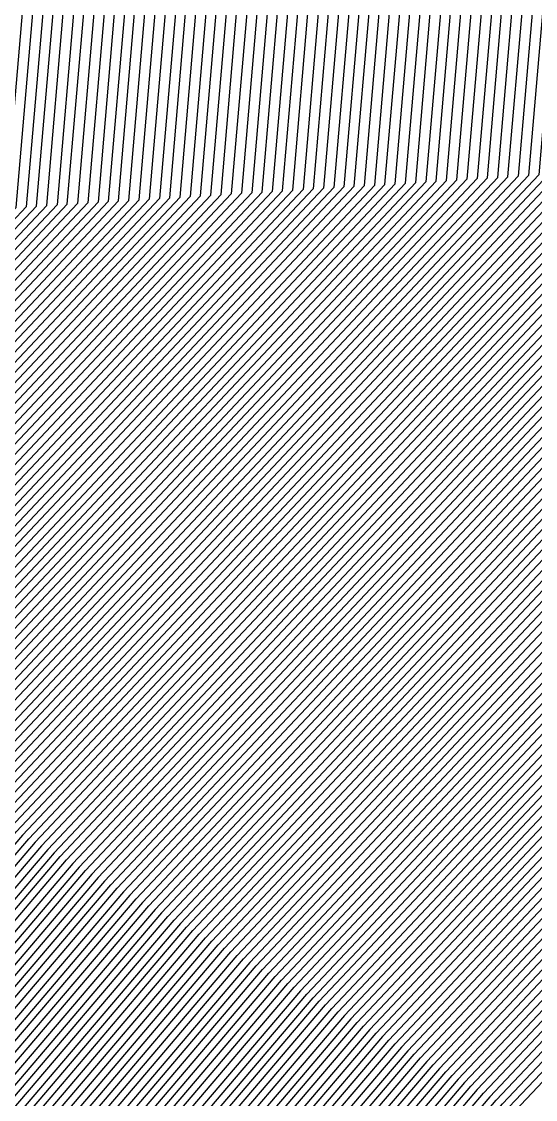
# Model space of a CAD drawing. Extents: x 7084 to 11035, y 13750 to 16729.
# Drawn here: x 7539.9 to 7581.3, y 15218.1 to 15305 of the extents above; entities that cross this region are included whole.
import ezdxf

# ---------------------------------------------------------------- set-up
doc = ezdxf.new("R2010")
doc.units = 0
doc.layers.add('Default', color=7, linetype='Continuous')

msp = doc.modelspace()

# ---------------------------------------------------------------- linework, layer by layer
at = {"layer": 'Default'}
for points in [[(8426.372, 16589.804), (8207.828, 16453.772), (8115.554, 16293.448), (8095.965, 16276.784), (7901.704, 16169.901), (7855.669, 16126.77), (7690.547, 16121.912), (7627.412, 15713.814), (7608.803, 15640.296), (7599.09, 15611.147), (7545.668, 15324.507), (7542.73, 15290.198)], [(8425.922, 16587.778), (8208.424, 16452.396), (8116.591, 16292.839), (8096.618, 16275.848), (7903.287, 16169.477), (7856.35, 16125.501), (7692.018, 16120.666), (7629.185, 15714.521), (7610.21, 15639.561), (7600.544, 15610.551), (7547.378, 15325.282), (7544.382, 15290.301), (7511.426, 15255.32), (7482.465, 15221.338), (7385.799, 14998.926), (7368.822, 14960.946), (7165.824, 14564.471), (7162.828, 14504.504), (7452.825, 14238.575), (7474.796, 14203.594), (7706.794, 14140.738)], [(8425.248, 16584.738), (8209.318, 16450.333), (8118.148, 16291.926), (8097.599, 16274.445), (7905.661, 16168.841), (7857.37, 16123.596), (7694.223, 16118.796), (7631.844, 15715.58), (7612.322, 15638.458), (7602.725, 15609.657), (7549.942, 15326.446), (7546.86, 15290.456), (7512.954, 15254.465), (7483.157, 15219.504), (7387.188, 14998.695), (7369.721, 14959.62), (7168.187, 14566.004), (7165.105, 14504.306), (7453.011, 14240.296)], [(8424.124, 16579.672), (8210.809, 16446.893), (8120.742, 16290.405), (8099.233, 16272.107), (7909.619, 16167.781), (7859.071, 16120.422), (7697.9, 16115.68), (7636.275, 15717.345), (7615.841, 15636.62), (7606.36, 15608.168), (7554.217, 15328.385), (7550.99, 15290.713), (7515.499, 15253.041)], [(7371.52, 14956.967), (7389.967, 14998.233), (7484.541, 15215.834), (7516.009, 15252.756), (7551.816, 15290.764), (7555.071, 15328.773), (7607.087, 15607.87), (7616.545, 15636.252), (7637.161, 15717.699), (7698.635, 16115.057), (7859.412, 16119.787), (7910.41, 16167.569), (8099.559, 16271.639), (8121.261, 16290.1), (8211.107, 16446.206), (8423.899, 16578.658)], [(8247.473, 14093.688), (8116.035, 14145.852), (7821.785, 14234.626), (7702.81, 14146.174), (7478.62, 14206.915), (7453.692, 14246.605), (7173.454, 14503.584), (7176.853, 14571.624), (7373.02, 14954.756), (7392.282, 14997.848), (7485.695, 15212.776), (7518.554, 15251.332), (7555.946, 15291.022), (7559.346, 15330.712), (7610.723, 15606.38), (7620.064, 15634.414), (7641.593, 15719.464), (7702.311, 16111.941), (7861.113, 16116.613), (7914.368, 16166.509), (8101.193, 16269.301), (8123.855, 16288.579), (8212.597, 16442.766), (8422.776, 16573.592)], [(7178.008, 14503.189), (7181.58, 14574.689), (7374.819, 14952.103), (7395.061, 14997.386), (7487.079, 15209.106), (7521.61, 15249.622), (7560.903, 15291.331), (7564.475, 15333.039), (7615.085, 15604.593), (7624.287, 15632.208), (7646.91, 15721.583), (7706.722, 16108.202), (7863.154, 16112.804), (7919.117, 16165.238), (8103.154, 16266.495), (8126.968, 16286.753), (8214.386, 16438.639), (8421.427, 16567.512)], [(8420.978, 16565.486), (8214.982, 16437.264), (8128.006, 16286.145), (8103.807, 16265.56), (7920.7, 16164.814), (7863.834, 16111.535), (7708.193, 16106.955), (7648.683, 15722.289), (7625.695, 15631.473), (7616.539, 15603.997), (7566.185, 15333.814), (7562.555, 15291.434), (7522.628, 15249.053), (7487.54, 15207.883), (7395.987, 14997.232), (7375.418, 14951.218), (7183.155, 14575.711), (7179.526, 14503.058), (7454.187, 14251.193), (7480.805, 14208.812), (7700.534, 14149.28)], [(7184.839, 14502.598), (7188.67, 14579.287), (7377.517, 14948.123), (7399.228, 14996.693), (7489.155, 15203.601), (7526.192, 15247.058), (7568.337, 15291.794), (7572.169, 15336.529), (7621.629, 15601.911), (7630.621, 15628.899), (7654.887, 15724.761), (7713.339, 16102.593), (7866.216, 16107.091), (7926.241, 16163.33), (8106.095, 16262.286), (8131.638, 16284.015), (8217.068, 16432.449), (8419.404, 16558.393)], [(7571.642, 15292), (7575.588, 15338.081), (7624.537, 15600.72), (7633.437, 15627.429), (7658.432, 15726.173), (7716.28, 16100.1), (7867.576, 16104.552), (7929.407, 16162.482), (8107.402, 16260.415), (8133.713, 16282.797), (8218.261, 16429.697), (8418.505, 16554.34)], [(7381.115, 14942.817), (7404.785, 14995.769), (7491.924, 15196.262), (7532.302, 15243.64), (7578.25, 15292.412), (7582.427, 15341.183), (7630.353, 15598.336), (7639.067, 15624.488), (7665.522, 15728.998), (7722.162, 16095.115), (7870.298, 16099.473), (7935.739, 16160.786), (8110.016, 16256.674), (8137.863, 16280.363), (8220.645, 16424.195), (8416.707, 16546.233)], [(7199.26, 14501.349), (7203.638, 14588.994), (7383.214, 14939.722), (7408.027, 14995.23), (7493.539, 15191.98), (7535.866, 15241.646), (7584.032, 15292.772), (7588.411, 15343.898), (7635.443, 15596.251), (7643.994, 15621.914), (7671.726, 15731.47), (7727.309, 16090.752), (7872.679, 16095.03), (7941.28, 16159.303), (8112.304, 16253.4), (8141.495, 16278.233), (8222.732, 16419.38), (8415.134, 16539.14)], [(7455.92, 14267.252), (7200.778, 14501.218), (7205.214, 14590.016), (7383.814, 14938.838), (7408.953, 14995.077), (7494, 15190.757), (7536.885, 15241.076), (7585.685, 15292.875), (7590.121, 15344.674), (7636.897, 15595.655), (7645.402, 15621.179), (7673.499, 15732.176), (7728.779, 16089.506), (7873.36, 16093.76), (7942.863, 16158.879), (8112.957, 16252.465), (8142.533, 16277.624), (8223.328, 16418.004), (8414.684, 16537.114)], [(7203.055, 14501.021), (7207.578, 14591.549), (7384.713, 14937.511), (7410.342, 14994.846), (7494.692, 15188.922), (7538.412, 15240.221), (7588.163, 15293.029), (7592.686, 15345.837), (7639.078, 15594.762), (7647.513, 15620.076), (7676.157, 15733.236), (7730.985, 16087.636), (7874.38, 16091.856), (7945.237, 16158.243), (8113.938, 16251.062), (8144.089, 16276.711), (8224.222, 16415.94), (8414.01, 16534.074)], [(8410.639, 16518.875), (8228.693, 16405.623), (8151.872, 16272.147), (8118.839, 16244.047), (7957.11, 16155.063), (7879.484, 16082.333), (7742.014, 16078.289), (7689.452, 15738.533), (7658.071, 15614.561), (7649.984, 15590.293), (7605.509, 15351.655), (7600.554, 15293.801), (7546.05, 15235.948), (7498.153, 15179.748), (7417.288, 14993.691), (7389.21, 14930.879), (7219.395, 14599.212), (7214.44, 14500.035), (7457.034, 14277.576), (7493.37, 14219.722), (7687.445, 14167.141), (7860.866, 14296.071)], [(8409.74, 16514.822), (8229.886, 16402.871), (8153.947, 16270.93), (8120.146, 16242.176), (7960.276, 16154.215), (7880.844, 16079.794), (7744.954, 16075.796), (7692.997, 15739.945), (7660.886, 15613.091), (7652.892, 15589.101), (7608.928, 15353.206), (7603.858, 15294.007), (7548.087, 15234.809), (7499.076, 15177.301), (7419.14, 14993.383), (7390.41, 14929.11), (7222.546, 14601.256), (7217.476, 14499.772), (7457.281, 14279.87), (7494.462, 14220.671), (7686.307, 14168.694), (7863.761, 14300.623)], [(8409.515, 16513.808), (8230.184, 16402.183), (8154.466, 16270.626), (8120.473, 16241.709), (7961.068, 16154.003), (7881.185, 16079.159), (7745.69, 16075.173), (7693.883, 15740.298), (7661.59, 15612.723), (7653.619, 15588.803), (7609.783, 15353.594), (7604.684, 15294.059), (7548.596, 15234.524)], [(7392.509, 14926.015), (7422.382, 14992.844), (7500.691, 15173.02), (7551.651, 15232.814), (7609.64, 15294.368), (7614.912, 15355.921), (7657.982, 15587.016), (7665.813, 15610.517), (7699.201, 15742.417), (7750.101, 16071.433), (7883.226, 16075.35), (7965.817, 16152.732), (8122.434, 16238.903), (8157.579, 16268.8), (8231.972, 16398.056), (8408.167, 16507.729)], [(8322.657, 14156.019), (8115.474, 14238.244), (7870.998, 14312.001), (7683.461, 14172.577), (7497.194, 14223.043), (7457.9, 14285.605), (7225.066, 14499.115), (7230.424, 14606.365), (7393.408, 14924.688), (7423.771, 14992.613), (7501.383, 15171.185), (7553.178, 15231.96), (7612.118, 15294.522), (7617.477, 15357.084), (7660.163, 15586.122), (7667.924, 15609.414), (7701.859, 15743.476), (7752.307, 16069.564), (7884.246, 16073.446), (7968.191, 16152.096), (8123.414, 16237.5), (8159.136, 16267.887), (8232.866, 16395.993), (8407.492, 16504.689)], [(7230.379, 14498.655), (7235.939, 14609.941), (7395.507, 14921.593), (7427.013, 14992.074), (7502.998, 15166.904), (7556.743, 15229.966), (7617.901, 15294.882), (7623.461, 15359.799), (7665.252, 15584.037), (7672.851, 15606.841), (7708.063, 15745.948), (7757.453, 16065.202), (7886.628, 16069.002), (7973.732, 16150.612), (8125.702, 16234.226), (8162.767, 16265.757), (8234.953, 16391.178), (8405.919, 16497.596)], [(7231.897, 14498.524), (7237.514, 14610.963), (7396.107, 14920.709), (7427.939, 14991.92), (7503.459, 15165.68), (7557.761, 15229.396), (7619.553, 15294.985), (7625.17, 15360.575), (7666.707, 15583.441), (7674.259, 15606.105), (7709.836, 15746.654), (7758.924, 16063.955), (7887.308, 16067.733), (7975.315, 16150.188), (8126.355, 16233.291), (8163.805, 16265.148), (8235.549, 16389.802), (8405.47, 16495.569)], [(8405.245, 16494.556), (8235.847, 16389.114), (8164.324, 16264.844), (8126.682, 16232.823), (7976.106, 16149.976), (7887.648, 16067.098), (7759.659, 16063.332), (7710.722, 15747.007), (7674.962, 15605.738), (7667.434, 15583.143), (7626.025, 15360.963), (7620.379, 15295.037), (7558.27, 15229.111), (7503.69, 15165.069), (7428.402, 14991.843), (7396.406, 14920.267), (7238.302, 14611.474), (7232.656, 14498.458), (7458.519, 14291.341), (7499.925, 14225.415), (7680.616, 14176.46), (7878.235, 14323.38)], [(7458.705, 14293.061), (7234.933, 14498.261), (7240.665, 14613.006), (7397.306, 14918.94), (7429.791, 14991.612), (7504.382, 15163.234), (7559.798, 15228.256), (7622.857, 15295.191), (7628.59, 15362.126), (7669.615, 15582.249), (7677.074, 15604.635), (7713.381, 15748.067), (7761.865, 16061.462), (7888.669, 16065.193), (7978.481, 16149.34), (8127.662, 16231.42), (8165.88, 16263.931), (8236.741, 16387.051), (8404.571, 16491.516)], [(7431.18, 14991.381), (7505.074, 15161.399), (7561.325, 15227.402), (7625.335, 15295.346), (7631.155, 15363.29), (7671.796, 15581.356), (7679.185, 15603.532), (7716.04, 15749.126), (7764.071, 16059.593), (7889.69, 16063.289), (7980.856, 16148.704), (8128.643, 16230.017), (8167.437, 16263.018), (8237.636, 16384.987), (8403.896, 16488.476)], [(7431.643, 14991.304), (7505.305, 15160.787), (7561.834, 15227.117), (7626.161, 15295.397), (7632.009, 15363.678), (7672.523, 15581.058), (7679.889, 15603.164), (7716.926, 15749.479), (7764.806, 16058.97), (7890.03, 16062.654), (7981.647, 16148.492), (8128.97, 16229.549), (8167.956, 16262.714), (8237.934, 16384.299), (8403.672, 16487.463)], [(7674.356, 14185.002), (7505.934, 14230.633), (7459.881, 14303.958), (7249.354, 14497.012), (7255.634, 14622.713), (7403.003, 14910.539), (7438.59, 14990.15), (7508.765, 15151.613), (7569.472, 15222.844), (7638.552, 15296.169), (7644.832, 15369.495), (7683.429, 15576.589), (7690.447, 15597.649), (7730.22, 15754.776), (7775.834, 16049.622), (7895.133, 16053.132), (7993.52, 16145.313), (8133.871, 16222.534), (8175.738, 16258.149), (8242.405, 16373.982), (8400.3, 16472.264), (8603.81, 16426.633)], [(8601.114, 16424.046), (8399.626, 16469.224), (8243.299, 16371.918), (8177.295, 16257.237), (8134.852, 16221.131), (7995.894, 16144.677), (7896.154, 16051.227), (7778.04, 16047.752), (7732.879, 15755.835), (7692.558, 15596.546), (7685.61, 15575.695), (7647.397, 15370.658), (7641.031, 15296.324), (7571, 15221.989), (7509.457, 15149.778), (7439.979, 14989.919), (7403.902, 14909.212), (7257.997, 14624.246), (7251.631, 14496.815), (7460.067, 14305.679), (7506.754, 14231.344), (7673.502, 14186.167)], [(7670.657, 14190.049), (7509.485, 14233.716), (7460.685, 14311.414), (7259.221, 14496.158), (7265.875, 14629.355), (7406.901, 14904.791), (7444.61, 14989.149), (7511.764, 15143.662), (7576.091, 15219.14), (7649.291, 15296.838), (7655.946, 15374.537), (7692.881, 15572.716), (7699.596, 15592.87), (7741.742, 15759.366), (7785.392, 16041.52), (7899.556, 16044.879), (8003.81, 16142.557), (8138.119, 16216.454), (8182.483, 16254.194), (8246.28, 16365.04), (8397.378, 16459.091), (8592.128, 16415.424)], [(7263.016, 14495.829), (7269.814, 14631.909), (7408.4, 14902.58), (7446.925, 14988.764), (7512.918, 15140.604), (7578.637, 15217.716), (7653.421, 15297.096), (7660.22, 15376.476), (7696.516, 15571.227), (7703.115, 15591.032), (7746.173, 15761.132), (7789.068, 16038.404), (7901.257, 16041.705), (8007.767, 16141.497), (8139.753, 16214.116), (8185.077, 16252.672), (8247.77, 16361.601), (8396.255, 16454.025), (8587.634, 16411.113)], [(8885.572, 13924.409), (8266.016, 14020.82), (8255.213, 14100.104), (8115.977, 14155.363), (7826.851, 14242.591), (7700.818, 14148.892), (7480.532, 14208.575), (7454.125, 14250.619), (7178.767, 14503.124), (7182.368, 14575.2), (7375.118, 14951.661), (7395.524, 14997.309), (7487.31, 15208.494), (7522.119, 15249.338), (7561.729, 15291.382), (7565.33, 15333.427), (7615.812, 15604.295), (7624.991, 15631.841), (7647.797, 15721.936), (7707.458, 16107.579), (7863.494, 16112.17), (7919.909, 16165.026), (8103.481, 16266.027)], [(8857.339, 13963.892), (8355.421, 14041.997), (8338.136, 14168.852), (8115.359, 14257.265), (7881.13, 14327.932), (7679.478, 14178.013), (7501.018, 14226.363), (7458.767, 14293.635), (7235.692, 14498.195), (7241.453, 14613.517), (7397.606, 14918.498), (7430.254, 14991.535), (7504.613, 15162.622), (7560.307, 15227.971), (7623.683, 15295.243), (7629.445, 15362.514), (7670.342, 15581.951), (7677.778, 15604.267), (7714.267, 15748.42), (7762.6, 16060.839), (7889.009, 16064.558), (7979.273, 16149.128), (8127.989, 16230.952)], [(8853.575, 13969.157), (8367.341, 14044.821), (8349.192, 14178.018), (8115.276, 14270.852), (7888.367, 14339.31), (7676.632, 14181.896), (7503.749, 14228.735), (7459.386, 14299.37), (7243.282, 14497.538), (7249.331, 14618.626), (7400.604, 14914.076), (7434.885, 14990.766), (7506.92, 15156.506), (7565.399, 15225.123), (7631.944, 15295.757), (7637.993, 15366.392), (7677.613, 15578.972), (7684.816, 15600.591), (7723.13, 15751.951), (7769.952, 16054.607), (7892.411, 16058.21), (7987.188, 16147.008), (8131.257, 16226.275)], [(8873.902, 13940.729), (8302.97, 14029.573), (8289.488, 14128.52), (8115.721, 14197.482), (7849.286, 14277.865), (7691.998, 14160.929), (7488.999, 14215.928), (7456.044, 14268.399), (7202.296, 14501.086), (7206.79, 14591.038), (7384.413, 14937.953), (7409.879, 14994.923), (7494.462, 15189.534), (7537.903, 15240.506), (7587.337, 15292.978), (7591.831, 15345.449), (7638.351, 15595.059), (7646.809, 15620.444), (7675.271, 15732.883), (7730.25, 16088.26), (7874.04, 16092.49), (7944.446, 16158.455)], [(8868.632, 13948.099), (8319.659, 14033.526), (8304.967, 14141.353), (8115.606, 14216.504), (7859.418, 14293.796), (7688.014, 14166.365), (7492.823, 14219.248), (7456.91, 14276.429), (7212.922, 14500.166), (7217.819, 14598.19), (7388.611, 14931.763), (7416.362, 14993.845), (7497.691, 15180.971), (7545.032, 15236.518), (7598.902, 15293.698), (7603.799, 15350.879), (7648.53, 15590.889), (7656.663, 15615.296), (7687.679, 15737.826), (7740.543, 16079.535), (7878.803, 16083.603), (7955.527, 16155.487)], [(8865.621, 13952.311), (8329.195, 14035.785), (8313.812, 14148.686), (8115.54, 14227.374), (7865.208, 14302.899), (7685.738, 14169.471), (7495.009, 14221.146), (7457.405, 14281.017), (7218.994, 14499.641), (7224.122, 14602.277), (7391.009, 14928.226), (7420.067, 14993.229), (7499.537, 15176.078), (7549.105, 15234.239), (7605.51, 15294.11), (7610.638, 15353.982), (7654.347, 15588.505), (7662.294, 15612.355), (7694.769, 15740.651), (7746.425, 16074.549), (7881.525, 16078.524), (7961.859, 16153.791)], [(8843.035, 13983.897), (8400.719, 14052.727), (8380.15, 14203.684), (8115.045, 14308.896), (7908.631, 14371.171), (7668.665, 14192.767), (7511.397, 14235.376), (7461.119, 14315.429), (7264.534, 14495.698), (7271.39, 14632.931), (7408.999, 14901.696), (7447.851, 14988.61), (7513.379, 15139.38), (7579.656, 15217.146), (7655.074, 15297.199), (7661.93, 15377.252), (7697.97, 15570.631), (7704.523, 15590.296), (7747.946, 15761.838), (7790.539, 16037.158), (7901.937, 16040.435), (8009.35, 16141.073)], [(7864.855, 16109.63), (7710.399, 16105.086), (7651.342, 15723.348), (7627.806, 15630.37), (7618.72, 15603.103), (7568.749, 15334.978), (7565.033, 15291.588), (7524.155, 15248.198), (7488.233, 15206.048), (7397.376, 14997.001), (7376.318, 14949.892), (7185.519, 14577.244), (7181.803, 14502.861), (7454.372, 14252.914), (7481.624, 14209.524), (7699.68, 14150.445), (7829.746, 14247.143), (8115.944, 14160.798), (8259.635, 14103.771), (8270.784, 14021.95), (8884.066, 13926.515)], [(7708.928, 16106.332), (7649.569, 15722.642), (7626.398, 15631.105), (7617.266, 15603.699), (7567.04, 15334.202), (7563.381, 15291.485), (7523.137, 15248.768), (7487.771, 15207.271), (7396.45, 14997.155), (7375.718, 14950.776), (7183.943, 14576.222), (7180.285, 14502.992), (7454.249, 14251.767), (7481.078, 14209.049), (7700.249, 14149.669), (7828.298, 14244.867), (8115.96, 14158.08), (8257.424, 14101.937), (8268.4, 14021.385), (8884.819, 13925.462)], [(8855.457, 13966.525), (8361.381, 14043.409), (8343.664, 14173.435), (8115.317, 14264.059), (7884.748, 14333.621), (7678.055, 14179.954), (7502.383, 14227.549), (7459.076, 14296.502), (7239.487, 14497.866), (7245.392, 14616.072), (7399.105, 14916.287), (7432.57, 14991.15), (7505.766, 15159.564), (7562.853, 15226.547), (7627.814, 15295.5), (7633.719, 15364.453), (7673.977, 15580.462), (7681.297, 15602.429), (7718.699, 15750.185), (7766.276, 16057.723), (7890.71, 16061.384)], [(8850.187, 13973.895), (8378.07, 14047.362), (8359.143, 14186.268), (8115.202, 14283.081), (7894.88, 14349.551), (7674.071, 14185.39), (7506.208, 14230.87), (7459.943, 14304.532), (7250.113, 14496.946), (7256.422, 14623.224), (7403.303, 14910.097), (7439.053, 14990.073), (7508.996, 15151.001), (7569.981, 15222.559), (7639.378, 15296.221), (7645.687, 15369.883), (7684.156, 15576.291), (7691.15, 15597.282), (7731.106, 15755.129), (7776.569, 16048.998), (7895.473, 16052.497)], [(7898.875, 16046.149), (7783.922, 16042.767), (7739.969, 15758.66), (7698.189, 15593.605), (7691.427, 15573.312), (7654.236, 15373.761), (7647.639, 15296.736), (7575.073, 15219.71), (7511.303, 15144.885), (7443.683, 14989.303), (7406.301, 14905.675), (7264.3, 14628.333), (7257.703, 14496.289), (7460.562, 14310.267), (7508.939, 14233.242), (7671.226, 14189.273), (7902.118, 14360.93), (8115.119, 14296.668), (8370.2, 14195.434), (8389.99, 14050.186), (8846.423, 13979.159)], [(7737.31, 15757.601), (7696.077, 15594.708), (7689.246, 15574.206), (7651.671, 15372.598), (7645.161, 15296.581), (7573.546, 15220.565), (7510.611, 15146.72), (7442.294, 14989.534), (7405.401, 14907.002), (7261.936, 14626.801), (7255.426, 14496.486), (7460.376, 14308.547), (7508.12, 14232.53), (7672.08, 14188.108), (7899.947, 14357.516), (8115.144, 14292.592), (8366.883, 14192.684), (8386.414, 14049.339), (8847.552, 13977.58)], [(7683.248, 15736.061), (7653.144, 15617.135), (7644.895, 15592.378), (7599.524, 15348.94), (7594.771, 15293.441), (7542.486, 15237.942), (7496.538, 15184.029), (7414.047, 14994.23), (7387.112, 14933.974), (7213.88, 14595.636), (7209.127, 14500.495), (7456.601, 14273.561), (7491.458, 14218.062), (7689.437, 14164.423), (7855.8, 14288.106), (8115.647, 14209.711), (8299.439, 14136.77), (8313.698, 14032.115), (8870.514, 13945.467)], [(7652.228, 15723.702), (7628.51, 15630.002), (7619.448, 15602.805), (7569.604, 15335.366), (7565.859, 15291.639), (7524.665, 15247.913), (7488.463, 15205.436), (7397.839, 14996.924), (7376.618, 14949.45), (7186.307, 14577.754), (7182.562, 14502.795), (7454.434, 14253.487), (7481.897, 14209.761), (7699.396, 14150.834), (7830.469, 14248.281), (8115.936, 14162.156), (8260.741, 14104.687), (8271.976, 14022.232), (8883.69, 13927.042)], [(7642.479, 15719.817), (7620.768, 15634.046), (7611.45, 15606.082), (7560.201, 15331.1), (7556.773, 15291.073), (7519.064, 15251.047), (7485.925, 15212.164), (7392.745, 14997.771), (7373.319, 14954.314), (7177.641, 14572.135), (7174.213, 14503.518), (7453.754, 14247.178), (7478.893, 14207.152), (7702.526, 14146.562), (7822.509, 14235.764), (8116.026, 14147.21), (8248.579, 14094.604), (8258.863, 14019.126), (8887.83, 13921.251)], [(7638.934, 15718.405), (7617.953, 15635.517), (7608.542, 15607.274), (7556.781, 15329.548), (7553.468, 15290.867), (7517.027, 15252.186), (7485.003, 15214.611), (7390.893, 14998.079), (7372.12, 14956.082), (7174.49, 14570.091), (7171.177, 14503.781), (7453.506, 14244.884), (7477.8, 14206.203), (7703.664, 14145.009), (7819.614, 14231.213), (8116.059, 14141.776), (8244.156, 14090.938), (8254.095, 14017.997), (8889.336, 13919.145)], [(8896.112, 13909.669), (8232.638, 14012.914), (8224.255, 14074.438), (8116.208, 14117.319), (7806.587, 14210.731), (7708.785, 14138.02), (7472.884, 14201.934), (7452.392, 14234.56), (7157.515, 14504.964), (7160.309, 14560.895), (7366.723, 14964.041), (7382.558, 14999.464), (7480.85, 15225.62), (7507.862, 15257.314), (7538.599, 15289.941), (7541.394, 15322.567), (7595.454, 15612.636)], [(8895.735, 13910.196), (8233.83, 14013.196), (8225.361, 14075.355), (8116.2, 14118.678), (7807.31, 14211.869), (7708.501, 14138.409), (7473.157, 14202.171), (7452.454, 14235.134), (7158.274, 14504.898), (7161.097, 14561.406), (7367.023, 14963.599), (7383.021, 14999.387), (7481.081, 15225.008), (7508.371, 15257.029), (7539.425, 15289.992), (7542.248, 15322.955), (7596.182, 15612.338)], [(7596.909, 15612.04), (7543.103, 15323.343), (7540.251, 15290.044), (7508.88, 15256.744), (7481.311, 15224.397), (7383.484, 14999.31), (7367.323, 14963.157), (7161.885, 14561.917), (7159.033, 14504.832), (7452.516, 14235.708), (7473.43, 14202.408), (7708.216, 14138.797), (7808.034, 14213.007), (8116.191, 14120.036), (8226.466, 14076.272), (8235.022, 14013.479), (8895.359, 13910.722)], [(8894.982, 13911.248), (8236.214, 14013.761), (8227.572, 14077.188), (8116.183, 14121.395), (7808.758, 14214.145), (7707.932, 14139.185), (7473.703, 14202.645), (7452.578, 14236.281), (7159.792, 14504.766), (7162.672, 14562.427), (7367.623, 14962.715), (7383.947, 14999.233), (7481.542, 15223.785), (7509.389, 15256.46), (7541.077, 15290.095), (7543.958, 15323.731), (7597.636, 15611.742)], [(8894.606, 13911.775), (8237.406, 14014.043), (8228.677, 14078.105), (8116.175, 14122.754), (7809.482, 14215.283), (7707.647, 14139.573), (7473.976, 14202.883), (7452.64, 14236.855), (7160.551, 14504.701), (7163.46, 14562.938), (7367.922, 14962.273), (7384.41, 14999.157), (7481.773, 15223.173), (7509.898, 15256.175), (7541.904, 15290.147), (7544.813, 15324.119), (7598.363, 15611.445)], [(8893.853, 13912.828), (8239.79, 14014.608), (8230.889, 14079.938), (8116.158, 14125.471), (7810.929, 14217.558), (7707.078, 14140.35), (7474.523, 14203.357), (7452.763, 14238.002), (7162.069, 14504.569), (7165.036, 14563.96), (7368.522, 14961.388), (7385.336, 14999.003), (7482.234, 15221.95), (7510.917, 15255.605), (7543.556, 15290.25), (7546.523, 15324.894), (7599.817, 15610.849)], [(7601.271, 15610.253), (7548.233, 15325.67), (7545.208, 15290.353), (7511.935, 15255.035), (7482.696, 15220.727), (7386.262, 14998.849), (7369.122, 14960.504), (7166.611, 14564.982), (7163.587, 14504.438), (7452.887, 14239.149), (7475.069, 14203.831), (7706.509, 14141.127), (7812.376, 14219.834), (8116.142, 14128.189), (8233.1, 14081.771), (8242.174, 14015.173), (8893.1, 13913.881)], [(7601.998, 15609.955), (7549.087, 15326.058), (7546.034, 15290.404), (7512.444, 15254.75), (7482.926, 15220.115), (7386.725, 14998.772), (7369.422, 14960.062), (7167.399, 14565.493), (7164.346, 14504.372), (7452.949, 14239.722), (7475.342, 14204.069), (7706.225, 14141.515), (7813.1, 14220.972), (8116.134, 14129.547), (8234.206, 14082.688), (8243.366, 14015.455), (8892.724, 13914.407)], [(8891.971, 13915.46), (8245.751, 14016.02), (8236.417, 14084.521), (8116.117, 14132.265), (7814.548, 14223.248), (7705.655, 14142.291), (7475.888, 14204.543), (7453.073, 14240.869), (7165.864, 14504.241), (7168.975, 14566.515), (7370.021, 14959.177), (7387.651, 14998.618), (7483.388, 15218.892), (7513.463, 15254.181), (7547.686, 15290.507), (7550.797, 15326.834), (7603.452, 15609.359)], [(8891.595, 13915.986), (8246.943, 14016.302), (8237.523, 14085.438), (8116.109, 14133.623), (7815.271, 14224.385), (7705.371, 14142.68), (7476.161, 14204.78), (7453.135, 14241.443), (7166.623, 14504.175), (7169.763, 14567.026), (7370.321, 14958.735), (7388.114, 14998.541), (7483.618, 15218.28), (7513.972, 15253.896), (7548.512, 15290.558), (7551.652, 15327.221), (7604.179, 15609.061)], [(8891.218, 13916.513), (8248.135, 14016.585), (8238.628, 14086.355), (8116.101, 14134.982), (7815.995, 14225.523), (7705.086, 14143.068), (7476.435, 14205.017), (7453.197, 14242.016), (7167.382, 14504.109), (7170.55, 14567.536), (7370.621, 14958.293), (7388.578, 14998.464), (7483.849, 15217.669), (7514.481, 15253.611), (7549.338, 15290.61), (7552.507, 15327.609), (7604.906, 15608.763)], [(7605.633, 15608.465), (7553.362, 15327.997), (7550.164, 15290.661), (7514.99, 15253.326), (7484.08, 15217.057), (7389.041, 14998.387), (7370.921, 14957.851), (7171.338, 14568.047), (7168.141, 14504.044), (7453.258, 14242.59), (7476.708, 14205.254), (7704.802, 14143.456), (7816.719, 14226.661), (8116.092, 14136.341), (8239.734, 14087.271), (8249.327, 14016.867), (8890.842, 13917.039)], [(8252.903, 14017.714), (8243.051, 14090.021), (8116.068, 14140.417), (7818.89, 14230.075), (7703.948, 14144.621), (7477.527, 14205.966), (7453.444, 14244.311), (7170.418, 14503.846), (7173.702, 14569.58), (7371.82, 14956.524), (7390.43, 14998.156), (7484.772, 15215.222), (7516.518, 15252.471), (7552.642, 15290.816), (7555.926, 15329.16), (7607.815, 15607.572)], [(8888.96, 13919.671), (8255.287, 14018.279), (8245.262, 14091.854), (8116.051, 14143.134), (7820.337, 14232.351), (7703.379, 14145.398), (7478.073, 14206.44), (7453.568, 14245.458), (7171.936, 14503.715), (7175.277, 14570.602), (7372.42, 14955.64), (7391.356, 14998.002), (7485.233, 15213.999), (7517.536, 15251.901), (7554.294, 15290.919), (7557.636, 15329.936), (7609.269, 15606.976)], [(8888.583, 13920.198), (8256.479, 14018.561), (8246.368, 14092.771), (8116.043, 14144.493), (7821.061, 14233.488), (7703.095, 14145.786), (7478.347, 14206.678), (7453.63, 14246.031), (7172.695, 14503.649), (7176.065, 14571.113), (7372.72, 14955.198), (7391.819, 14997.925), (7485.464, 15213.387), (7518.045, 15251.617), (7555.12, 15290.97), (7558.491, 15330.324), (7609.996, 15606.678)], [(7612.177, 15605.784), (7561.056, 15331.487), (7557.599, 15291.125), (7519.573, 15250.762), (7486.156, 15211.552), (7393.208, 14997.694), (7373.619, 14953.871), (7178.429, 14572.645), (7174.972, 14503.452), (7453.815, 14247.752), (7479.166, 14207.389), (7702.241, 14146.951), (7823.232, 14236.902), (8116.018, 14148.569), (8249.685, 14095.521), (8260.055, 14019.408), (8887.454, 13921.777)], [(7612.904, 15605.486), (7561.91, 15331.875), (7558.425, 15291.176), (7520.082, 15250.477), (7486.387, 15210.941), (7393.671, 14997.617), (7373.919, 14953.429), (7179.216, 14573.156), (7175.731, 14503.386), (7453.877, 14248.325), (7479.439, 14207.626), (7701.956, 14147.339), (7823.956, 14238.04), (8116.01, 14149.928), (8250.79, 14096.438), (8261.247, 14019.691), (8887.077, 13922.304)], [(8886.701, 13922.83), (8262.439, 14019.973), (8251.896, 14097.354), (8116.002, 14151.287), (7824.68, 14239.178), (7701.672, 14147.727), (7479.712, 14207.863), (7453.939, 14248.899), (7176.49, 14503.321), (7180.004, 14573.667), (7374.219, 14952.987), (7394.134, 14997.54), (7486.618, 15210.329), (7520.591, 15250.192), (7559.251, 15291.228), (7562.765, 15332.263), (7613.631, 15605.188)], [(7614.358, 15604.891), (7563.62, 15332.651), (7560.077, 15291.279), (7521.1, 15249.907), (7486.848, 15209.718), (7394.597, 14997.463), (7374.519, 14952.545), (7180.792, 14574.178), (7177.249, 14503.255), (7454.001, 14249.472), (7479.985, 14208.101), (7701.387, 14148.116), (7825.403, 14240.316), (8115.993, 14152.645), (8253.002, 14098.271), (8263.632, 14020.255), (8886.325, 13923.357)], [(7617.993, 15603.401), (7567.894, 15334.59), (7564.207, 15291.537), (7523.646, 15248.483), (7488.002, 15206.659), (7396.913, 14997.078), (7376.018, 14950.334), (7184.731, 14576.733), (7181.044, 14502.926), (7454.311, 14252.34), (7481.351, 14209.286), (7699.965, 14150.057), (7829.022, 14246.005), (8115.952, 14159.439), (8258.53, 14102.854), (8269.592, 14021.667), (8884.442, 13925.989)], [(8883.313, 13927.568), (8273.168, 14022.514), (8261.847, 14105.604), (8115.927, 14163.515), (7831.193, 14249.419), (7699.111, 14151.222), (7482.171, 14209.998), (7454.496, 14254.061), (7183.321, 14502.729), (7187.094, 14578.265), (7376.917, 14949.008), (7398.302, 14996.847), (7488.694, 15204.824), (7525.174, 15247.628), (7566.685, 15291.691), (7570.459, 15335.754), (7620.175, 15602.507)], [(8882.937, 13928.095), (8274.36, 14022.797), (8262.952, 14106.521), (8115.919, 14164.874), (7831.917, 14250.556), (7698.827, 14151.61), (7482.444, 14210.235), (7454.558, 14254.634), (7184.08, 14502.664), (7187.882, 14578.776), (7377.217, 14948.565), (7398.765, 14996.77), (7488.925, 15204.213), (7525.683, 15247.343), (7567.511, 15291.742), (7571.314, 15336.141), (7620.902, 15602.209)], [(8882.184, 13929.147), (8276.744, 14023.361), (8265.164, 14108.354), (8115.903, 14167.591), (7833.364, 14252.832), (7698.257, 14152.387), (7482.99, 14210.71), (7454.682, 14255.781), (7185.598, 14502.532), (7189.458, 14579.798), (7377.817, 14947.681), (7399.691, 14996.616), (7489.386, 15202.99), (7526.701, 15246.774), (7569.163, 15291.845), (7573.024, 15336.917), (7622.356, 15601.614)], [(8277.936, 14023.644), (8266.269, 14109.27), (8115.894, 14168.95), (7834.088, 14253.97), (7697.973, 14152.775), (7483.263, 14210.947), (7454.744, 14256.355), (7186.357, 14502.466), (7190.246, 14580.309), (7378.117, 14947.239), (7400.154, 14996.539), (7489.617, 15202.378), (7527.21, 15246.489), (7569.989, 15291.897), (7573.879, 15337.305), (7623.083, 15601.316)], [(8881.431, 13930.2), (8279.128, 14023.926), (8267.375, 14110.187), (8115.886, 14170.308), (7834.812, 14255.108), (7697.688, 14153.163), (7483.536, 14211.184), (7454.806, 14256.928), (7187.116, 14502.401), (7191.034, 14580.82), (7378.417, 14946.797), (7400.617, 14996.462), (7489.847, 15201.766), (7527.72, 15246.204), (7570.816, 15291.948), (7574.733, 15337.693), (7623.81, 15601.018)], [(7625.264, 15600.422), (7576.443, 15338.468), (7572.468, 15292.051), (7528.738, 15245.634), (7490.309, 15200.543), (7401.544, 14996.308), (7379.016, 14945.912), (7192.609, 14581.842), (7188.634, 14502.269), (7454.93, 14258.075), (7484.083, 14211.658), (7697.119, 14153.94), (7836.259, 14257.384), (8115.87, 14173.026), (8269.586, 14112.02), (8281.513, 14024.491), (8880.678, 13931.253)], [(8282.705, 14024.773), (8270.692, 14112.937), (8115.862, 14174.385), (7836.983, 14258.522), (7696.835, 14154.328), (7484.356, 14211.895), (7454.991, 14258.649), (7189.393, 14502.204), (7193.397, 14582.352), (7379.316, 14945.47), (7402.007, 14996.231), (7490.54, 15199.931), (7529.247, 15245.349), (7573.294, 15292.103), (7577.298, 15338.856), (7625.991, 15600.124)], [(8879.925, 13932.306), (8283.897, 14025.056), (8271.798, 14113.854), (8115.853, 14175.743), (7837.707, 14259.659), (7696.55, 14154.716), (7484.629, 14212.133), (7455.053, 14259.223), (7190.152, 14502.138), (7194.185, 14582.863), (7379.616, 14945.028), (7402.47, 14996.154), (7490.77, 15199.32), (7529.756, 15245.064), (7574.12, 15292.154), (7578.153, 15339.244), (7626.718, 15599.826)], [(8879.549, 13932.832), (8285.089, 14025.338), (8272.903, 14114.77), (8115.845, 14177.102), (7838.43, 14260.797), (7696.266, 14155.105), (7484.902, 14212.37), (7455.115, 14259.796), (7190.911, 14502.072), (7194.973, 14583.374), (7379.916, 14944.586), (7402.933, 14996.077), (7491.001, 15198.708), (7530.266, 15244.779), (7574.946, 15292.206), (7579.008, 15339.632), (7627.445, 15599.528)], [(7628.172, 15599.23), (7579.863, 15340.02), (7575.772, 15292.257), (7530.775, 15244.495), (7491.232, 15198.097), (7403.396, 14996), (7380.216, 14944.144), (7195.76, 14583.885), (7191.67, 14502.006), (7455.177, 14260.37), (7485.175, 14212.607), (7695.981, 14155.493), (7839.154, 14261.935), (8115.837, 14178.461), (8274.009, 14115.687), (8286.281, 14025.62), (8879.172, 13933.359)], [(7628.899, 15598.932), (7580.717, 15340.408), (7576.598, 15292.309), (7531.284, 15244.21), (7491.462, 15197.485), (7403.859, 14995.923), (7380.515, 14943.702), (7196.548, 14584.396), (7192.429, 14501.941), (7455.239, 14260.943), (7485.448, 14212.844), (7695.697, 14155.881), (7839.878, 14263.073), (8115.829, 14179.819), (8275.114, 14116.604), (8287.473, 14025.903), (8878.796, 13933.885)], [(8878.419, 13934.412), (8288.665, 14026.185), (8276.22, 14117.52), (8115.82, 14181.178), (7840.602, 14264.211), (7695.412, 14156.269), (7485.722, 14213.081), (7455.301, 14261.517), (7193.188, 14501.875), (7197.336, 14584.907), (7380.815, 14943.259), (7404.322, 14995.846), (7491.693, 15196.873), (7531.793, 15243.925), (7577.424, 15292.36), (7581.572, 15340.795), (7629.626, 15598.634)], [(8877.667, 13935.465), (8291.049, 14026.75), (8278.431, 14119.353), (8115.804, 14183.895), (7842.049, 14266.487), (7694.843, 14157.046), (7486.268, 14213.556), (7455.425, 14262.664), (7194.706, 14501.744), (7198.912, 14585.929), (7381.415, 14942.375), (7405.248, 14995.692), (7492.155, 15195.65), (7532.811, 15243.355), (7579.076, 15292.463), (7583.282, 15341.571), (7631.081, 15598.039)], [(7631.808, 15597.741), (7584.137, 15341.959), (7579.902, 15292.515), (7533.321, 15243.07), (7492.385, 15195.038), (7405.711, 14995.615), (7381.715, 14941.933), (7199.699, 14586.44), (7195.465, 14501.678), (7455.487, 14263.237), (7486.541, 14213.793), (7694.558, 14157.434), (7842.773, 14267.625), (8115.796, 14185.254), (8279.537, 14120.27), (8292.241, 14027.032), (8877.29, 13935.991)], [(7632.535, 15597.443), (7584.992, 15342.347), (7580.728, 15292.566), (7533.83, 15242.785), (7492.616, 15194.427), (7406.174, 14995.538), (7382.015, 14941.491), (7200.487, 14586.951), (7196.224, 14501.612), (7455.548, 14263.811), (7486.814, 14214.03), (7694.274, 14157.822), (7843.496, 14268.762), (8115.787, 14186.613), (8280.643, 14121.187), (8293.433, 14027.314), (8876.914, 13936.518)], [(7633.262, 15597.145), (7585.847, 15342.735), (7581.554, 15292.618), (7534.339, 15242.5), (7492.847, 15193.815), (7406.637, 14995.461), (7382.314, 14941.049), (7201.275, 14587.461), (7196.983, 14501.546), (7455.61, 14264.384), (7487.087, 14214.267), (7693.989, 14158.211), (7844.22, 14269.9), (8115.779, 14187.972), (8281.748, 14122.103), (8294.625, 14027.597), (8876.537, 13937.044)], [(8875.032, 13939.15), (8299.393, 14028.726), (8286.171, 14125.77), (8115.746, 14193.406), (7847.115, 14274.452), (7692.851, 14159.764), (7488.18, 14215.216), (7455.858, 14266.679), (7200.019, 14501.284), (7204.426, 14589.505), (7383.514, 14939.28), (7408.49, 14995.153), (7493.769, 15191.369), (7536.376, 15241.361), (7584.859, 15292.823), (7589.266, 15344.286), (7636.17, 15595.953)], [(8874.279, 13940.203), (8301.778, 14029.291), (8288.382, 14127.603), (8115.73, 14196.124), (7848.562, 14276.728), (7692.282, 14160.54), (7488.726, 14215.69), (7455.982, 14267.826), (7201.537, 14501.152), (7206.002, 14590.527), (7384.113, 14938.396), (7409.416, 14995), (7494.231, 15190.145), (7537.394, 15240.791), (7586.511, 15292.926), (7590.976, 15345.062), (7637.624, 15595.357)], [(7639.805, 15594.464), (7593.54, 15346.225), (7588.989, 15293.081), (7538.922, 15239.936), (7494.923, 15188.311), (7410.805, 14994.769), (7385.013, 14937.069), (7208.365, 14592.06), (7203.814, 14500.955), (7456.167, 14269.546), (7489.546, 14216.402), (7691.428, 14161.705), (7850.734, 14280.141), (8115.705, 14200.2), (8291.699, 14130.353), (8305.354, 14030.138), (8873.149, 13941.782)], [(8872.773, 13942.308), (8306.546, 14030.42), (8292.805, 14131.27), (8115.697, 14201.559), (7851.457, 14281.279), (7691.144, 14162.094), (7489.819, 14216.639), (7456.229, 14270.12), (7204.573, 14500.889), (7209.153, 14592.57), (7385.313, 14936.627), (7411.268, 14994.692), (7495.154, 15187.699), (7539.431, 15239.652), (7589.815, 15293.132), (7594.395, 15346.613), (7640.532, 15594.166)], [(7641.259, 15593.868), (7595.25, 15347.001), (7590.641, 15293.184), (7539.94, 15239.367), (7495.384, 15187.087), (7411.731, 14994.615), (7385.613, 14936.185), (7209.941, 14593.081), (7205.332, 14500.824), (7456.291, 14270.693), (7490.092, 14216.876), (7690.859, 14162.482), (7852.181, 14282.417), (8115.688, 14202.917), (8293.91, 14132.186), (8307.738, 14030.703), (8872.397, 13942.835)], [(8872.02, 13943.361), (8308.93, 14030.985), (8295.016, 14133.103), (8115.68, 14204.276), (7852.905, 14283.555), (7690.575, 14162.87), (7490.365, 14217.113), (7456.353, 14271.267), (7206.091, 14500.758), (7210.729, 14593.592), (7385.912, 14935.743), (7412.194, 14994.538), (7495.615, 15186.476), (7540.449, 15239.082), (7591.467, 15293.235), (7596.105, 15347.389), (7641.986, 15593.57)], [(7642.714, 15593.272), (7596.96, 15347.776), (7592.293, 15293.287), (7540.958, 15238.797), (7495.846, 15185.864), (7412.657, 14994.461), (7386.212, 14935.3), (7211.517, 14594.103), (7206.85, 14500.692), (7456.415, 14271.84), (7490.638, 14217.351), (7690.29, 14163.258), (7853.628, 14284.693), (8115.672, 14205.635), (8296.122, 14134.02), (8310.122, 14031.268), (8871.644, 13943.888)], [(7643.441, 15592.974), (7597.815, 15348.164), (7593.119, 15293.338), (7541.467, 15238.512), (7496.076, 15185.252), (7413.12, 14994.384), (7386.512, 14934.858), (7212.304, 14594.614), (7207.609, 14500.626), (7456.477, 14272.414), (7490.911, 14217.588), (7690.006, 14163.647), (7854.352, 14285.83), (8115.664, 14206.993), (8297.227, 14134.936), (8311.314, 14031.55), (8871.267, 13944.414)], [(7644.168, 15592.676), (7598.67, 15348.552), (7593.945, 15293.39), (7541.977, 15238.227), (7496.307, 15184.641), (7413.584, 14994.307), (7386.812, 14934.416), (7213.092, 14595.125), (7208.368, 14500.561), (7456.539, 14272.987), (7491.184, 14217.825), (7689.721, 14164.035), (7855.076, 14286.968), (8115.655, 14208.352), (8298.333, 14135.853), (8312.506, 14031.832), (8870.891, 13944.941)], [(8314.89, 14032.397), (8300.544, 14137.686), (8115.639, 14211.07), (7856.523, 14289.244), (7689.152, 14164.811), (7491.731, 14218.299), (7456.662, 14274.134), (7209.886, 14500.429), (7214.668, 14596.147), (7387.411, 14933.532), (7414.51, 14994.153), (7496.769, 15183.418), (7542.995, 15237.657), (7595.597, 15293.493), (7600.379, 15349.328), (7645.622, 15592.08)], [(8869.762, 13946.52), (8316.082, 14032.679), (8301.65, 14138.603), (8115.631, 14212.428), (7857.247, 14290.382), (7688.868, 14165.2), (7492.004, 14218.537), (7456.724, 14274.708), (7210.645, 14500.364), (7215.456, 14596.658), (7387.711, 14933.09), (7414.973, 14994.076), (7496.999, 15182.806), (7543.504, 15237.373), (7596.423, 15293.544), (7601.234, 15349.716), (7646.349, 15591.782)], [(7647.076, 15591.485), (7602.089, 15350.103), (7597.249, 15293.596), (7544.013, 15237.088), (7497.23, 15182.194), (7415.436, 14993.999), (7388.011, 14932.647), (7216.243, 14597.168), (7211.404, 14500.298), (7456.786, 14275.282), (7492.277, 14218.774), (7688.583, 14165.588), (7857.971, 14291.52), (8115.622, 14213.787), (8302.756, 14139.519), (8317.274, 14032.962), (8869.385, 13947.046)], [(7647.803, 15591.187), (7602.944, 15350.491), (7598.075, 15293.647), (7544.522, 15236.803), (7497.461, 15181.583), (7415.899, 14993.922), (7388.311, 14932.205), (7217.031, 14597.679), (7212.163, 14500.232), (7456.848, 14275.855), (7492.55, 14219.011), (7688.299, 14165.976), (7858.695, 14292.658), (8115.614, 14215.146), (8303.861, 14140.436), (8318.467, 14033.244), (8869.009, 13947.573)], [(7649.257, 15590.591), (7604.654, 15351.267), (7599.728, 15293.75), (7545.541, 15236.233), (7497.922, 15180.359), (7416.825, 14993.768), (7388.911, 14931.321), (7218.607, 14598.701), (7213.681, 14500.101), (7456.972, 14277.002), (7493.096, 14219.485), (7687.729, 14166.753), (7860.142, 14294.933), (8115.598, 14217.863), (8306.072, 14142.269), (8320.851, 14033.809), (8868.256, 13948.626)], [(7650.711, 15589.995), (7606.363, 15352.043), (7601.38, 15293.853), (7546.559, 15235.663), (7498.384, 15179.136), (7417.751, 14993.614), (7389.51, 14930.437), (7220.182, 14599.723), (7215.199, 14499.969), (7457.096, 14278.149), (7493.643, 14219.96), (7687.16, 14167.529), (7861.589, 14297.209), (8115.581, 14220.58), (8308.284, 14144.103), (8323.235, 14034.374), (8867.503, 13949.679)], [(8867.127, 13950.205), (8324.427, 14034.656), (8309.389, 14145.019), (8115.573, 14221.939), (7862.313, 14298.347), (7686.876, 14167.918), (7493.916, 14220.197), (7457.158, 14278.723), (7215.958, 14499.904), (7220.97, 14600.234), (7389.81, 14929.994), (7418.214, 14993.537), (7498.614, 15178.525), (7547.068, 15235.378), (7602.206, 15293.904), (7607.218, 15352.43), (7651.438, 15589.697)], [(8866.75, 13950.731), (8325.619, 14034.938), (8310.495, 14145.936), (8115.565, 14223.298), (7863.037, 14299.485), (7686.591, 14168.306), (7494.189, 14220.434), (7457.22, 14279.296), (7216.717, 14499.838), (7221.758, 14600.745), (7390.11, 14929.552), (7418.677, 14993.46), (7498.845, 15177.913), (7547.578, 15235.093), (7603.032, 15293.956), (7608.073, 15352.818), (7652.165, 15589.399)], [(7655.074, 15588.208), (7611.493, 15354.37), (7606.336, 15294.162), (7549.614, 15233.954), (7499.768, 15175.466), (7420.53, 14993.152), (7391.309, 14927.784), (7224.909, 14602.788), (7219.753, 14499.575), (7457.467, 14281.59), (7495.282, 14221.383), (7685.453, 14169.859), (7865.932, 14304.036), (8115.532, 14228.733), (8314.918, 14149.602), (8330.387, 14036.068), (8865.244, 13952.837)], [(8864.868, 13953.364), (8331.579, 14036.35), (8316.023, 14150.519), (8115.523, 14230.091), (7866.655, 14305.174), (7685.169, 14170.247), (7495.555, 14221.62), (7457.529, 14282.164), (7220.512, 14499.509), (7225.697, 14603.299), (7391.609, 14927.341), (7420.993, 14993.075), (7499.998, 15174.855), (7550.123, 15233.669), (7607.162, 15294.213), (7612.347, 15354.757), (7655.801, 15587.91)], [(7656.528, 15587.612), (7613.202, 15355.145), (7607.988, 15294.265), (7550.633, 15233.384), (7500.229, 15174.243), (7421.456, 14992.998), (7391.909, 14926.899), (7226.485, 14603.81), (7221.271, 14499.444), (7457.591, 14282.738), (7495.828, 14221.857), (7684.884, 14170.636), (7867.379, 14306.312), (8115.515, 14231.45), (8317.129, 14151.436), (8332.771, 14036.632), (8864.491, 13953.89)], [(7657.255, 15587.314), (7614.057, 15355.533), (7608.814, 15294.316), (7551.142, 15233.099), (7500.46, 15173.631), (7421.919, 14992.921), (7392.209, 14926.457), (7227.273, 14604.321), (7222.03, 14499.378), (7457.653, 14283.311), (7496.101, 14222.094), (7684.599, 14171.024), (7868.103, 14307.45), (8115.507, 14232.809), (8318.235, 14152.352), (8333.963, 14036.915), (8864.115, 13954.417)], [(8863.362, 13955.469), (8336.347, 14037.479), (8320.446, 14154.186), (8115.49, 14235.526), (7869.55, 14309.726), (7684.03, 14171.8), (7496.647, 14222.569), (7457.777, 14284.458), (7223.548, 14499.246), (7228.848, 14605.343), (7392.808, 14925.573), (7422.845, 14992.767), (7500.921, 15172.408), (7552.16, 15232.53), (7610.466, 15294.419), (7615.767, 15356.309), (7658.709, 15586.718)], [(7659.436, 15586.42), (7616.622, 15356.697), (7611.292, 15294.471), (7552.669, 15232.245), (7501.152, 15171.797), (7423.308, 14992.69), (7393.108, 14925.131), (7229.636, 14605.854), (7224.307, 14499.181), (7457.838, 14285.032), (7496.921, 14222.806), (7683.746, 14172.189), (7870.274, 14310.864), (8115.482, 14236.885), (8321.551, 14155.102), (8337.54, 14037.762), (8862.986, 13955.996)], [(8862.233, 13957.049), (8339.924, 14038.327), (8323.763, 14156.935), (8115.466, 14239.602), (7871.721, 14313.139), (7683.177, 14172.965), (7497.467, 14223.28), (7457.962, 14286.179), (7225.825, 14499.049), (7231.212, 14606.876), (7393.708, 14924.246), (7424.234, 14992.536), (7501.613, 15170.573), (7553.688, 15231.675), (7612.945, 15294.574), (7618.332, 15357.472), (7660.89, 15585.824)], [(8861.856, 13957.575), (8341.116, 14038.609), (8324.868, 14157.852), (8115.458, 14240.961), (7872.445, 14314.277), (7682.892, 14173.354), (7497.74, 14223.517), (7458.024, 14286.752), (7226.584, 14498.984), (7232, 14607.386), (7394.008, 14923.804), (7424.697, 14992.459), (7501.844, 15169.962), (7554.197, 15231.39), (7613.771, 15294.625), (7619.186, 15357.86), (7661.617, 15585.526)], [(8861.48, 13958.102), (8342.308, 14038.891), (8325.974, 14158.769), (8115.449, 14242.32), (7873.169, 14315.415), (7682.608, 14173.742), (7498.013, 14223.754), (7458.086, 14287.326), (7227.343, 14498.918), (7232.787, 14607.897), (7394.308, 14923.362), (7425.16, 14992.382), (7502.075, 15169.35), (7554.706, 15231.105), (7614.597, 15294.677), (7620.041, 15358.248), (7662.344, 15585.228)], [(8861.104, 13958.628), (8343.5, 14039.174), (8327.08, 14159.685), (8115.441, 14243.678), (7873.893, 14316.553), (7682.323, 14174.13), (7498.286, 14223.992), (7458.148, 14287.899), (7228.102, 14498.852), (7233.575, 14608.408), (7394.607, 14922.92), (7425.623, 14992.305), (7502.306, 15168.738), (7555.215, 15230.82), (7615.423, 15294.728), (7620.896, 15358.636), (7663.071, 15584.931)], [(8860.727, 13959.154), (8344.692, 14039.456), (8328.185, 14160.602), (8115.433, 14245.037), (7874.616, 14317.691), (7682.039, 14174.518), (7498.559, 14224.229), (7458.21, 14288.473), (7228.861, 14498.786), (7234.363, 14608.919), (7394.907, 14922.477), (7426.087, 14992.228), (7502.536, 15168.127), (7555.724, 15230.535), (7616.249, 15294.779), (7621.751, 15359.024), (7663.798, 15584.633)], [(8860.351, 13959.681), (8345.884, 14039.738), (8329.291, 14161.519), (8115.425, 14246.396), (7875.34, 14318.829), (7681.754, 14174.907), (7498.833, 14224.466), (7458.272, 14289.046), (7229.62, 14498.721), (7235.151, 14609.43), (7395.207, 14922.035), (7426.55, 14992.151), (7502.767, 15167.515), (7556.234, 15230.25), (7617.075, 15294.831), (7622.606, 15359.411), (7664.525, 15584.335)], [(8858.469, 13962.313), (8351.844, 14041.15), (8334.819, 14166.102), (8115.383, 14253.189), (7878.959, 14324.518), (7680.331, 14176.848), (7500.198, 14225.652), (7458.581, 14291.914), (7233.415, 14498.392), (7239.09, 14611.984), (7396.706, 14919.824), (7428.865, 14991.766), (7503.92, 15164.457), (7558.779, 15228.826), (7621.205, 15295.088), (7626.88, 15361.351), (7668.161, 15582.845)], [(8858.092, 13962.84), (8353.036, 14041.433), (8335.925, 14167.018), (8115.375, 14254.548), (7879.682, 14325.656), (7680.047, 14177.236), (7500.471, 14225.889), (7458.643, 14292.488), (7234.174, 14498.326), (7239.878, 14612.495), (7397.006, 14919.382), (7429.328, 14991.689), (7504.151, 15163.845), (7559.289, 15228.541), (7622.031, 15295.14), (7627.735, 15361.738), (7668.888, 15582.547)], [(8856.963, 13964.419), (8356.613, 14042.28), (8339.242, 14169.768), (8115.35, 14258.624), (7881.854, 14329.07), (7679.193, 14178.401), (7501.291, 14226.601), (7458.829, 14294.208), (7236.451, 14498.129), (7242.241, 14614.028), (7397.906, 14918.056), (7430.717, 14991.458), (7504.843, 15162.011), (7560.816, 15227.687), (7624.509, 15295.294), (7630.3, 15362.902), (7671.069, 15581.654)], [(7673.25, 15580.76), (7632.864, 15364.065), (7626.988, 15295.449), (7562.344, 15226.832), (7505.535, 15160.176), (7432.107, 14991.227), (7398.805, 14916.729), (7244.605, 14615.561), (7238.728, 14497.932), (7459.014, 14295.929), (7502.11, 14227.312), (7678.34, 14179.566), (7884.025, 14332.483), (8115.326, 14262.7), (8342.559, 14172.518), (8360.189, 14043.127), (8855.834, 13965.998)], [(8855.081, 13967.051), (8362.573, 14043.691), (8344.77, 14174.352), (8115.309, 14265.418), (7885.472, 14334.759), (7677.771, 14180.342), (7502.657, 14227.787), (7459.138, 14297.076), (7240.246, 14497.801), (7246.18, 14616.583), (7399.405, 14915.845), (7433.033, 14991.073), (7505.997, 15158.952), (7563.362, 15226.262), (7628.64, 15295.552), (7634.574, 15364.841), (7674.704, 15580.164)], [(8854.704, 13967.578), (8363.765, 14043.974), (8345.876, 14175.268), (8115.301, 14266.776), (7886.196, 14335.897), (7677.486, 14180.731), (7502.93, 14228.024), (7459.2, 14297.65), (7241.005, 14497.735), (7246.968, 14617.093), (7399.705, 14915.403), (7433.496, 14990.997), (7506.227, 15158.341), (7563.871, 15225.977), (7629.466, 15295.603), (7635.429, 15365.229), (7675.431, 15579.866)], [(8854.328, 13968.104), (8364.957, 14044.256), (8346.981, 14176.185), (8115.293, 14268.135), (7886.92, 14337.035), (7677.201, 14181.119), (7503.203, 14228.261), (7459.262, 14298.223), (7241.764, 14497.669), (7247.756, 14617.604), (7400.004, 14914.961), (7433.959, 14990.92), (7506.458, 15157.729), (7564.38, 15225.692), (7630.292, 15295.655), (7636.284, 15365.617), (7676.158, 15579.568)], [(8853.951, 13968.63), (8366.149, 14044.539), (8348.087, 14177.101), (8115.284, 14269.494), (7887.643, 14338.173), (7676.917, 14181.507), (7503.476, 14228.498), (7459.324, 14298.797), (7242.523, 14497.604), (7248.544, 14618.115), (7400.304, 14914.518), (7434.422, 14990.843), (7506.689, 15157.118), (7564.89, 15225.407), (7631.118, 15295.706), (7637.139, 15366.004), (7676.885, 15579.27)], [(7678.34, 15578.674), (7638.848, 15366.78), (7632.77, 15295.809), (7565.908, 15224.838), (7507.15, 15155.894), (7435.348, 14990.689), (7400.904, 14913.634), (7250.119, 14619.137), (7244.041, 14497.472), (7459.448, 14299.944), (7504.022, 14228.972), (7676.348, 14182.284), (7889.091, 14340.448), (8115.268, 14272.211), (8350.298, 14178.935), (8368.533, 14045.103), (8853.199, 13969.683)], [(7679.067, 15578.376), (7639.703, 15367.168), (7633.596, 15295.86), (7566.417, 15224.553), (7507.381, 15155.283), (7435.811, 14990.612), (7401.204, 14913.192), (7250.907, 14619.648), (7244.8, 14497.406), (7459.51, 14300.517), (7504.296, 14229.21), (7676.063, 14182.672), (7889.814, 14341.586), (8115.26, 14273.57), (8351.404, 14179.851), (8369.725, 14045.386), (8852.822, 13970.21)], [(8852.446, 13970.736), (8370.917, 14045.668), (8352.509, 14180.768), (8115.251, 14274.929), (7890.538, 14342.724), (7675.779, 14183.06), (7504.569, 14229.447), (7459.571, 14301.091), (7245.559, 14497.341), (7251.695, 14620.159), (7401.504, 14912.75), (7436.274, 14990.535), (7507.612, 15154.671), (7566.926, 15224.268), (7634.422, 15295.912), (7640.558, 15367.556), (7679.794, 15578.079)], [(8852.069, 13971.263), (8372.109, 14045.95), (8353.615, 14181.685), (8115.243, 14276.287), (7891.262, 14343.862), (7675.494, 14183.449), (7504.842, 14229.684), (7459.633, 14301.664), (7246.318, 14497.275), (7252.483, 14620.67), (7401.803, 14912.308), (7436.737, 14990.458), (7507.842, 15154.059), (7567.435, 15223.983), (7635.248, 15295.963), (7641.413, 15367.944), (7680.521, 15577.781)], [(7681.248, 15577.483), (7642.268, 15368.331), (7636.074, 15296.015), (7567.945, 15223.698), (7508.073, 15153.448), (7437.2, 14990.381), (7402.103, 14911.865), (7253.27, 14621.181), (7247.077, 14497.209), (7459.695, 14302.238), (7505.115, 14229.921), (7675.21, 14183.837), (7891.986, 14345), (8115.235, 14277.646), (8354.721, 14182.601), (8373.301, 14046.233), (8851.693, 13971.789)], [(8851.316, 13972.315), (8374.494, 14046.515), (8355.826, 14183.518), (8115.227, 14279.005), (7892.709, 14346.138), (7674.925, 14184.225), (7505.388, 14230.158), (7459.757, 14302.811), (7247.836, 14497.144), (7254.058, 14621.692), (7402.403, 14911.423), (7437.663, 14990.304), (7508.304, 15152.836), (7568.454, 15223.413), (7636.9, 15296.066), (7643.123, 15368.719), (7681.975, 15577.185)], [(7682.702, 15576.887), (7643.978, 15369.107), (7637.726, 15296.118), (7568.963, 15223.128), (7508.535, 15152.225), (7438.126, 14990.227), (7402.703, 14910.981), (7254.846, 14622.202), (7248.595, 14497.078), (7459.819, 14303.385), (7505.661, 14230.396), (7674.641, 14184.614), (7893.433, 14347.275), (8115.218, 14280.363), (8356.932, 14184.434), (8375.686, 14046.797), (8850.94, 13972.842)], [(7684.883, 15575.993), (7646.542, 15370.271), (7640.204, 15296.272), (7570.49, 15222.274), (7509.227, 15150.39), (7439.516, 14989.996), (7403.602, 14909.655), (7257.209, 14623.735), (7250.872, 14496.881), (7460.005, 14305.105), (7506.481, 14231.107), (7673.787, 14185.778), (7895.604, 14350.689), (8115.194, 14284.439), (8360.249, 14187.184), (8379.262, 14047.645), (8849.811, 13974.421)], [(8849.058, 13975.474), (8381.646, 14048.209), (8362.46, 14189.018), (8115.177, 14287.157), (7897.052, 14352.965), (7673.218, 14186.555), (7507.027, 14231.581), (7460.128, 14306.253), (7252.39, 14496.749), (7258.785, 14624.757), (7404.202, 14908.77), (7440.442, 14989.842), (7509.688, 15149.166), (7571.509, 15221.704), (7641.857, 15296.375), (7648.252, 15371.046), (7686.337, 15575.397)], [(8848.681, 13976.001), (8382.838, 14048.492), (8363.566, 14189.934), (8115.169, 14288.516), (7897.775, 14354.103), (7672.933, 14186.943), (7507.3, 14231.819), (7460.19, 14306.826), (7253.149, 14496.684), (7259.573, 14625.268), (7404.502, 14908.328), (7440.905, 14989.765), (7509.919, 15148.555), (7572.018, 15221.419), (7642.683, 15296.427), (7649.107, 15371.434), (7687.064, 15575.099)], [(7687.791, 15574.802), (7649.962, 15371.822), (7643.509, 15296.478), (7572.527, 15221.134), (7510.149, 15147.943), (7441.368, 14989.688), (7404.802, 14907.886), (7260.361, 14625.779), (7253.908, 14496.618), (7460.252, 14307.4), (7507.573, 14232.056), (7672.649, 14187.331), (7898.499, 14355.241), (8115.161, 14289.874), (8364.671, 14190.851), (8384.03, 14048.774), (8848.305, 13976.527)], [(8847.929, 13977.053), (8385.222, 14049.056), (8365.777, 14191.768), (8115.152, 14291.233), (7899.223, 14356.378), (7672.364, 14187.72), (7507.846, 14232.293), (7460.314, 14307.973), (7254.667, 14496.552), (7261.149, 14626.29), (7405.102, 14907.444), (7441.831, 14989.611), (7510.38, 15147.332), (7573.036, 15220.849), (7644.335, 15296.53), (7650.816, 15372.21), (7688.518, 15574.504)], [(8847.176, 13978.106), (8387.606, 14049.621), (8367.988, 14193.601), (8115.136, 14293.95), (7900.67, 14358.654), (7671.795, 14188.496), (7508.393, 14232.767), (7460.438, 14309.12), (7256.185, 14496.421), (7262.724, 14627.311), (7405.701, 14906.559), (7442.757, 14989.457), (7510.842, 15146.108), (7574.055, 15220.28), (7645.987, 15296.633), (7652.526, 15372.985), (7689.973, 15573.908)], [(8369.094, 14194.517), (8115.128, 14295.309), (7901.394, 14359.792), (7671.511, 14188.885), (7508.666, 14233.005), (7460.5, 14309.694), (7256.944, 14496.355), (7263.512, 14627.822), (7406.001, 14906.117), (7443.22, 14989.38), (7511.072, 15145.497), (7574.564, 15219.995), (7646.813, 15296.684), (7653.381, 15373.373), (7690.7, 15573.61)], [(7692.154, 15573.014), (7655.091, 15374.149), (7648.465, 15296.787), (7575.582, 15219.425), (7511.534, 15144.273), (7444.146, 14989.226), (7406.601, 14905.233), (7265.088, 14628.844), (7258.462, 14496.224), (7460.624, 14310.841), (7509.212, 14233.479), (7670.942, 14189.661), (7902.841, 14362.068), (8115.111, 14298.026), (8371.305, 14196.351), (8391.182, 14050.468), (8846.046, 13979.686)], [(7693.608, 15572.418), (7656.801, 15374.925), (7650.117, 15296.89), (7576.601, 15218.855), (7511.995, 15143.05), (7445.073, 14989.072), (7407.2, 14904.349), (7266.663, 14629.866), (7259.98, 14496.092), (7460.747, 14311.988), (7509.758, 14233.953), (7670.372, 14190.438), (7904.289, 14364.344), (8115.095, 14300.744), (8373.517, 14198.184), (8393.567, 14051.033), (8845.293, 13980.738)], [(8844.917, 13981.265), (8394.759, 14051.315), (8374.622, 14199.101), (8115.086, 14302.103), (7905.013, 14365.481), (7670.088, 14190.826), (7510.032, 14234.19), (7460.809, 14312.561), (7260.739, 14496.026), (7267.451, 14630.377), (7407.5, 14903.906), (7445.536, 14988.995), (7512.226, 15142.438), (7577.11, 15218.57), (7650.943, 15296.941), (7657.655, 15375.312), (7694.335, 15572.12)], [(7695.062, 15571.822), (7658.51, 15375.7), (7651.769, 15296.993), (7577.619, 15218.285), (7512.457, 15141.827), (7445.999, 14988.918), (7407.8, 14903.464), (7268.239, 14630.888), (7261.498, 14495.961), (7460.871, 14313.135), (7510.305, 14234.428), (7669.803, 14191.214), (7905.736, 14366.619), (8115.078, 14303.461), (8375.728, 14200.017), (8395.951, 14051.598), (8844.541, 13981.791)], [(8844.164, 13982.318), (8397.143, 14051.88), (8376.834, 14200.934), (8115.07, 14304.82), (7906.46, 14367.757), (7669.519, 14191.602), (7510.578, 14234.665), (7460.933, 14313.709), (7262.257, 14495.895), (7269.027, 14631.399), (7408.1, 14903.022), (7446.462, 14988.841), (7512.687, 15141.215), (7578.128, 15218.001), (7652.595, 15297.044), (7659.365, 15376.088), (7695.789, 15571.525)], [(8843.411, 13983.371), (8399.527, 14052.445), (8379.045, 14202.767), (8115.053, 14307.537), (7907.907, 14370.033), (7668.95, 14192.379), (7511.124, 14235.139), (7461.057, 14314.856), (7263.775, 14495.764), (7270.602, 14632.42), (7408.7, 14902.138), (7447.388, 14988.687), (7513.149, 15139.992), (7579.146, 15217.431), (7654.247, 15297.147), (7661.075, 15376.864), (7697.243, 15570.929)], [(8859.598, 13960.734), (8348.268, 14040.303), (8331.502, 14163.352), (8115.408, 14249.113), (7876.788, 14321.104), (7681.185, 14175.683), (7499.379, 14224.94), (7458.395, 14290.194), (7231.138, 14498.589), (7236.726, 14610.452), (7395.807, 14921.151), (7427.476, 14991.997), (7503.228, 15166.292), (7557.252, 15229.681), (7618.727, 15294.934)], [(8875.784, 13938.097), (8297.009, 14028.162), (8283.96, 14123.937), (8115.763, 14190.689), (7845.668, 14272.176), (7693.42, 14158.987), (7487.634, 14214.742), (7455.734, 14265.531), (7198.501, 14501.415), (7202.851, 14588.483), (7382.914, 14940.164), (7407.564, 14995.307), (7493.308, 15192.592), (7535.357, 15241.931), (7583.206, 15292.72)], [(8881.054, 13930.727), (8280.32, 14024.208), (8268.481, 14111.104), (8115.878, 14171.667), (7835.535, 14256.246), (7697.404, 14153.551), (7483.81, 14211.421), (7454.868, 14257.502), (7187.875, 14502.335), (7191.821, 14581.331), (7378.716, 14946.355), (7401.081, 14996.385), (7490.078, 15201.155), (7528.229, 15245.919), (7571.642, 15292)], [(8876.161, 13937.57), (8295.817, 14027.879), (8282.854, 14123.02), (8115.771, 14189.33), (7844.944, 14271.038), (7693.705, 14158.599), (7487.36, 14214.504), (7455.672, 14264.958), (7197.742, 14501.481), (7202.063, 14587.972), (7382.614, 14940.606), (7407.1, 14995.384), (7493.077, 15193.204), (7534.848, 15242.215), (7582.38, 15292.669)], [(7542.73, 15290.198), (7510.408, 15255.89), (7482.003, 15222.562), (7384.873, 14999.08), (7368.222, 14961.83), (7164.248, 14563.449), (7161.31, 14504.635), (7452.701, 14237.428), (7474.249, 14203.12), (7707.363, 14139.962), (7810.205, 14216.42), (8116.167, 14124.113), (8229.783, 14079.022), (8238.598, 14014.326), (8894.23, 13912.301)], [(7548.596, 15234.524), (7499.306, 15176.69), (7419.604, 14993.306), (7390.71, 14928.668), (7223.334, 14601.767), (7218.235, 14499.706), (7457.343, 14280.443), (7494.735, 14220.908), (7686.022, 14169.082), (7864.484, 14301.761), (8115.548, 14226.015), (8312.706, 14147.769), (8328.003, 14035.503), (8865.997, 13951.784)]]:
    msp.add_lwpolyline(points, dxfattribs=at)

doc.saveas('drawing.dxf')
